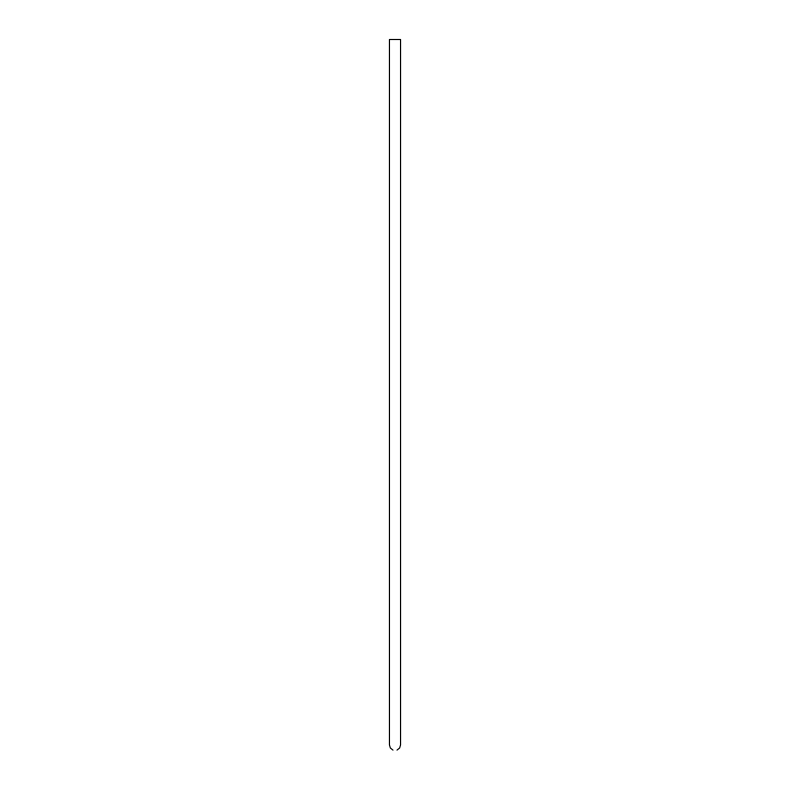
<?xml version="1.0" encoding="UTF-8"?>
<svg xmlns="http://www.w3.org/2000/svg" width="790" height="790" viewBox="0 0 790 790"><rect width="100%" height="100%" fill="white"/><g stroke="black" fill="none" stroke-linecap="round" stroke-linejoin="round"><path stroke-width="1.19" d="M396.995 750.135L399.661 747.972L400.55 744.95L400.55 39.5L389.45 39.5L389.45 744.95L390.339 747.972L393.005 750.135"/></g></svg>
